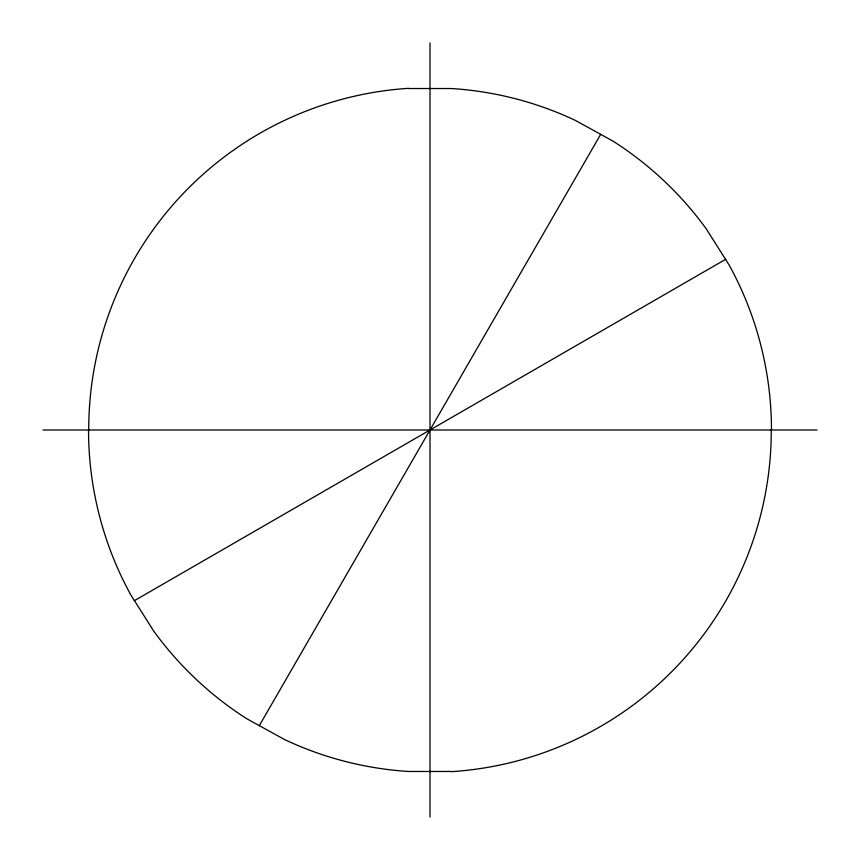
<?xml version="1.0" encoding="UTF-8"?>
<svg xmlns="http://www.w3.org/2000/svg" width="860" height="860" viewBox="0 0 860 860"><rect width="100%" height="100%" fill="white"/><g stroke="black" fill="none" stroke-linecap="round" stroke-linejoin="round"><path stroke-width="1.29" d="M259.269 725.722L600.731 134.278M134.278 600.731L725.722 259.269M408.554 88.526L451.446 88.526A340.936 340.936 0 0 1 575.394 120.421L612.965 141.115A341.742 341.742 0 0 1 706.254 228.889L729.237 265.17A342.678 342.678 0 0 1 771.463 430M43 430L817 430M451.446 771.474L408.554 771.474A340.936 340.936 0 0 1 284.606 739.578L247.035 718.885A341.742 341.742 0 0 1 153.746 631.111L130.763 594.83A342.678 342.678 0 0 1 88.537 430M430 43L430 817M771.269 430A341.85 341.85 0 0 1 451.457 771.667M88.731 430A341.85 341.85 0 0 1 408.543 88.333"/></g></svg>
